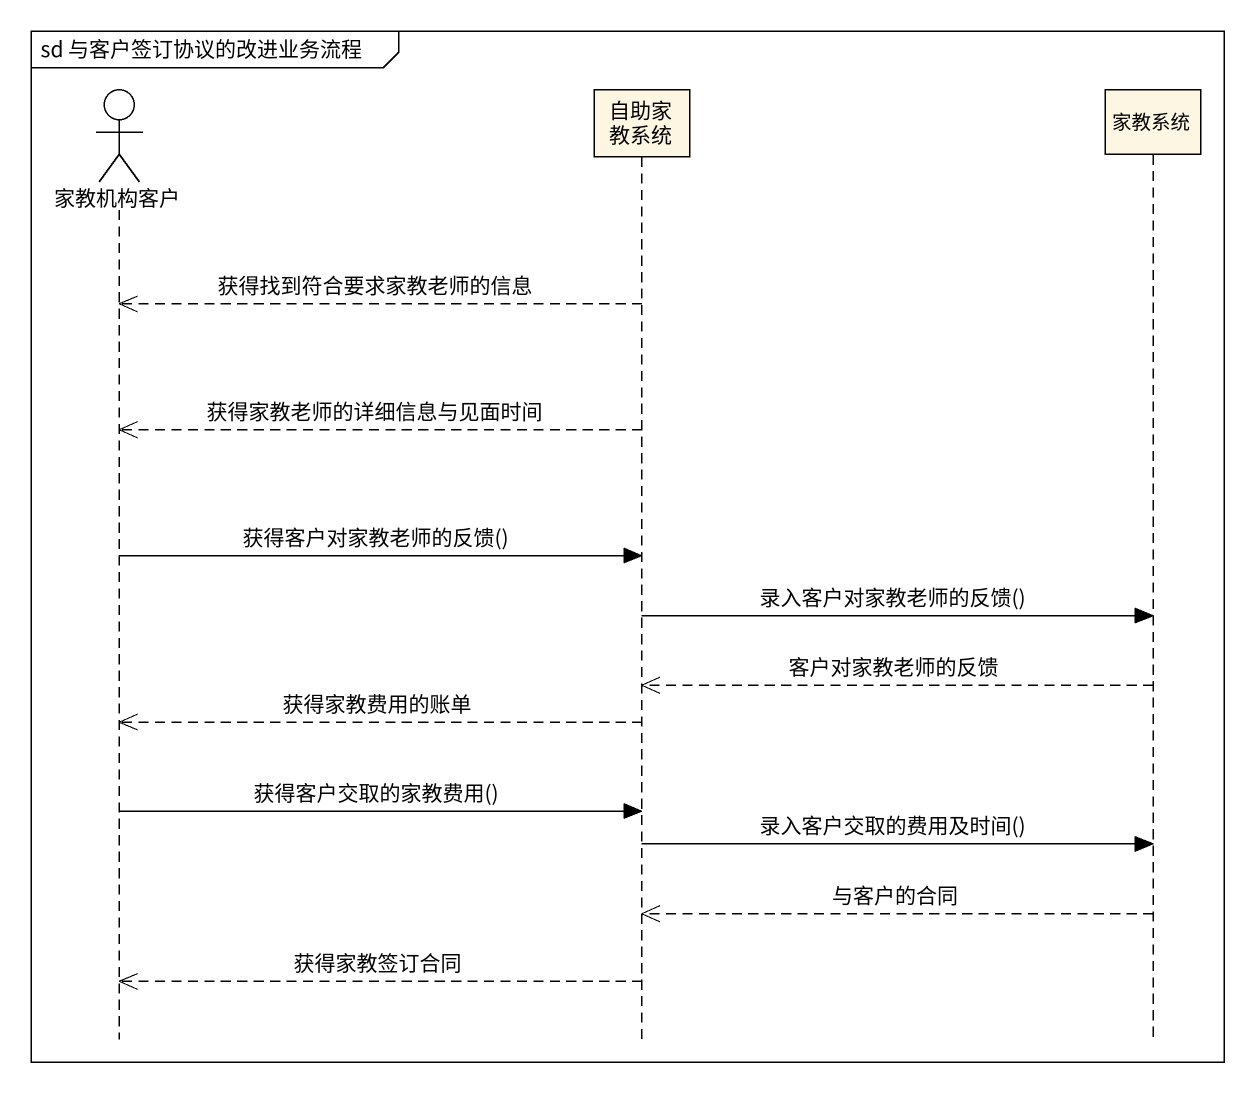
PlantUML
@startuml
mainframe sd 与客户签订协议的改进业务流程
hide footbox
actor 家教机构客户
participant 自助家教系统
participant 家教系统

自助家教系统 -->> 家教机构客户 : 获得找到符合要求家教老师的信息
自助家教系统 -->> 家教机构客户 : 获得家教老师的详细信息与见面时间
家教机构客户 -> 自助家教系统 : 获得客户对家教老师的反馈()
自助家教系统 -> 家教系统 : 录入客户对家教老师的反馈()
家教系统 -->> 自助家教系统 : 客户对家教老师的反馈
自助家教系统 -->> 家教机构客户 : 获得家教费用的账单
家教机构客户 -> 自助家教系统 : 获得客户交取的家教费用()
自助家教系统 -> 家教系统 : 录入客户交取的费用及时间()
家教系统 -->> 自助家教系统 : 与客户的合同
自助家教系统 -->> 家教机构客户 : 获得家教签订合同
@enduml
